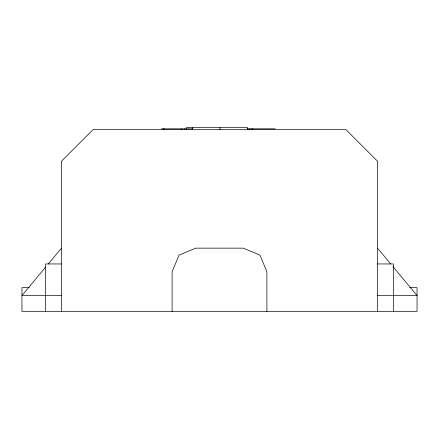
<?xml version="1.0" encoding="UTF-8"?>
<svg xmlns="http://www.w3.org/2000/svg" width="439" height="439" viewBox="0 0 439 439"><rect width="100%" height="100%" fill="white"/><g stroke="black" fill="none" stroke-linecap="round" stroke-linejoin="round"><path stroke-width="0.66" d="M45.656 267.11L21.95 295.557L61.46 295.557M48.29 263.949L61.46 248.145M161.371 128.825L192.425 128.825M247.212 128.825L275.237 128.825M61.46 263.949L45.656 263.949L45.656 311.361M377.54 263.949L393.344 263.949L393.344 311.361M29.44 287.655L21.95 287.655L21.95 311.361L417.05 311.361L417.05 287.655L409.56 287.655M377.54 295.557L417.05 295.557L392.905 266.583M377.54 248.145L390.71 263.949M377.54 311.361L377.54 161.223L345.932 129.615L93.068 129.615L61.46 161.223L61.46 311.361M266.912 311.361L266.912 271.851L259.97 255.086L243.206 248.145L195.679 248.145L178.997 255.169L172.088 271.851L172.088 311.361M252.831 128.825L252.831 129.615M252.096 128.825L252.096 129.615M249.303 128.825L249.303 129.615M247.7 129.615L247.7 127.639L186.312 127.639L186.312 128.956M220.043 127.639L220.043 129.615M192.386 127.639L192.386 129.615M184.709 128.825L184.709 129.615M181.252 128.825L181.252 129.615M164.032 128.825L164.032 129.615M163.714 128.825L163.714 129.615"/></g></svg>
